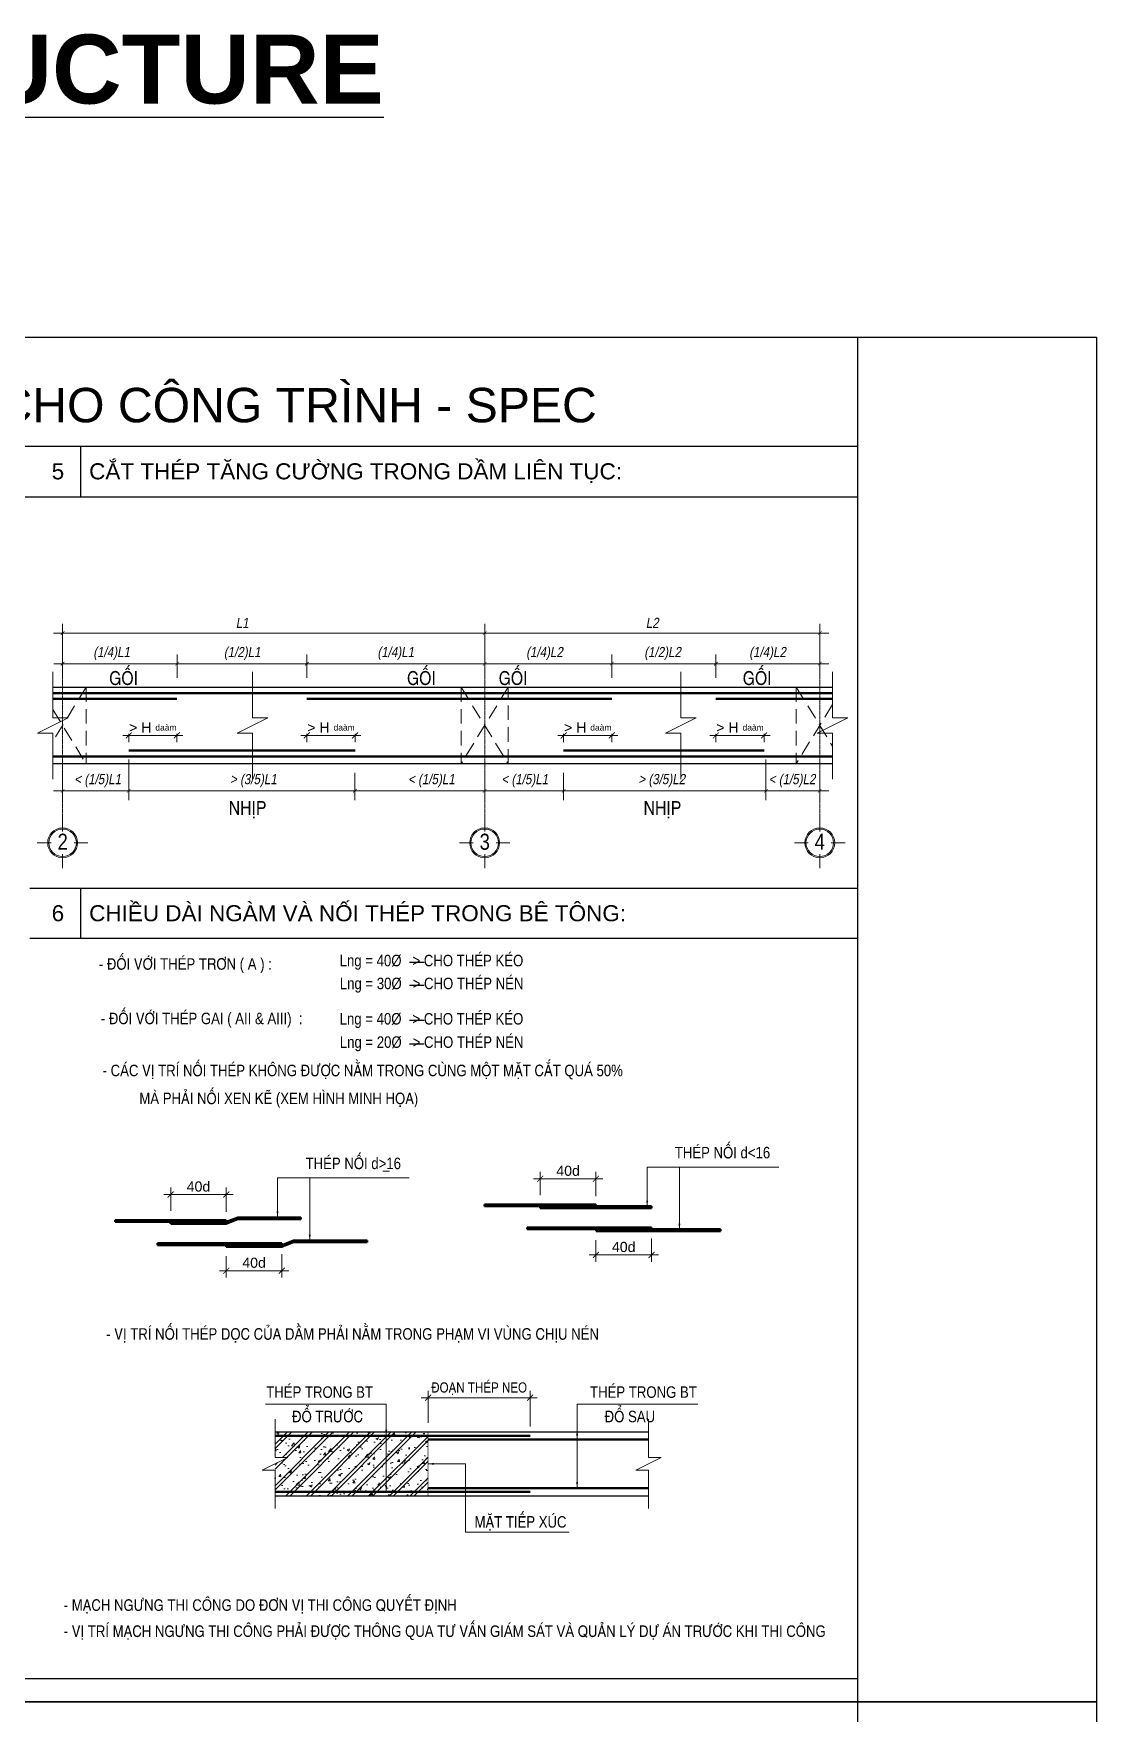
# Model space of a CAD drawing. Header units: millimetres. Extents: x 0 to 84000, y -29700 to 363007.
# Drawn here: x 18879 to 42000, y 326450 to 363007 of the extents above; entities that cross this region are included whole.
import ezdxf
from ezdxf.enums import TextEntityAlignment as Align

# ---------------------------------------------------------------- set-up
doc = ezdxf.new("R2010")
doc.units = ezdxf.units.MM
for name, pattern in [('CENTER', [50.8, 31.75, -6.35, 6.35, -6.35]), ('CENTERX2', [4, 2.5, -0.5, 0.5, -0.5]), ('DASHED', [19.05, 12.7, -6.35]), ('DASHED2', [0.375, 0.25, -0.125]), ('HIDDENX2', [19.05, 12.7, -6.35])]:
    doc.linetypes.add(name, pattern=pattern)
for name, color, linetype, lineweight in [('- Grid line', 8, 'CENTER', 13), ('- Text', 255, 'Continuous', 25), ('S-Blur line', 252, 'Continuous', 9), ('S-Border', 7, 'Continuous', 25), ('S-Dashed', 2, 'DASHED', 9), ('S-Dims', 9, 'Continuous', 13), ('S-Grid line', 8, 'CENTER', 9), ('S-Hatch', 251, 'Continuous', 9), ('S-Note', 9, 'Continuous', 13), ('S-Steel', 6, 'Continuous', 50), ('S-Text', 3, 'Continuous', 25)]:
    doc.layers.add(name, color=color, linetype=linetype, lineweight=lineweight)
doc.styles.add('B-Arial', font='arialbd.ttf')
doc.styles.add('B-Helve Condense', font='VNI-HelveB.TTF')
doc.styles.add('R-Arial', font='arial.ttf')
doc.styles.add('R-Helve Condense', font='VHELVCN.TTF')
doc.styles.add('STYLE2', font='VHELVCN.TTF', dxfattribs={"oblique": 10, "height": 2})
doc.styles.add('VNI-HELVE-CONDENSEN', font='VHELVCN.TTF')
doc.dimstyles.new('SC-DIM', dxfattribs={"dimscale": 0, "dimtxt": 2.2, "dimasz": 1.3, "dimexe": 1.5, "dimexo": 2, "dimgap": 0.6, "dimtad": 1, "dimdec": 0, "dimzin": 0, "dimdsep": 46, "dimtxsty": 'R-Arial', "dimblk": 'ARCHTICK', "dimcen": 0.5, "dimdle": 1.5, "dimclrd": 256, "dimclre": 256, "dimclrt": 3, "dimadec": 0, "dimazin": 0, "dimtfac": 1, "dimtdec": 0, "dimtix": 1, "dimtmove": 0, "dimatfit": 3, "dimfxl": 1, "dimtolj": 1, "dimtzin": 0, "dimlwd": -1, "dimlwe": -1, "dimarcsym": 0})

# ---------------------------------------------------------------- blocks, each defined once
blk = doc.blocks.new('_ArchTick')
at = {"color": 0, "linetype": 'ByBlock', "const_width": 0.15}
blk.add_lwpolyline([(-0.5, -0.5), (0.5, 0.5)], dxfattribs=at)
blk = doc.blocks.new('*D539')
at = {"layer": 'Defpoints', "color": 0, "ltscale": 300, "transparency": 16777216}
for p in [(21861, 337742), (21861, 337185), (23071, 337165)]:
    blk.add_point(p, dxfattribs=at)
at = {"layer": 'S-Dims', "ltscale": 300, "transparency": 16777216}
for p, q in [((21861, 337385), (21861, 337892)), ((23071, 337365), (23071, 337892)), ((23221, 337742), (21711, 337742))]:
    blk.add_line(p, q, dxfattribs=at)
at = {"layer": 'S-Dims', "ltscale": 300, "transparency": 16777216, "xscale": 130.0000008572267, "yscale": 130.0000008572267, "zscale": 130.0000008572267, "rotation": 180}
blk.add_blockref('_ArchTick', (21861, 337742), dxfattribs=at)
at = {"layer": 'S-Dims', "ltscale": 300, "transparency": 16777216, "xscale": 130.0000008572267, "yscale": 130.0000008572267, "zscale": 130.0000008572267}
blk.add_blockref('_ArchTick', (23071, 337742), dxfattribs=at)
at = {"layer": 'S-Dims', "color": 3, "ltscale": 300, "transparency": 16777216, "insert": (22466, 337915), "char_height": 220, "attachment_point": 5, "style": 'R-Arial'}
blk.add_mtext('\\A1;40d', dxfattribs=at)
blk = doc.blocks.new('*D540')
at = {"layer": 'Defpoints', "color": 0, "ltscale": 300, "transparency": 16777216}
for p in [(23071, 336602), (24281, 336642), (24281, 336085)]:
    blk.add_point(p, dxfattribs=at)
at = {"layer": 'S-Dims', "ltscale": 300, "transparency": 16777216}
for p, q in [((23071, 336402), (23071, 335935)), ((24281, 336442), (24281, 335935)), ((22921, 336085), (24431, 336085))]:
    blk.add_line(p, q, dxfattribs=at)
at = {"layer": 'S-Dims', "ltscale": 300, "transparency": 16777216, "xscale": 130.0000008572267, "yscale": 130.0000008572267, "zscale": 130.0000008572267, "rotation": 180}
blk.add_blockref('_ArchTick', (23071, 336085), dxfattribs=at)
at = {"layer": 'S-Dims', "ltscale": 300, "transparency": 16777216, "xscale": 130.0000008572267, "yscale": 130.0000008572267, "zscale": 130.0000008572267}
blk.add_blockref('_ArchTick', (24281, 336085), dxfattribs=at)
at = {"layer": 'S-Dims', "color": 3, "ltscale": 300, "transparency": 16777216, "insert": (23676, 336257), "char_height": 220, "attachment_point": 5, "style": 'R-Arial'}
blk.add_mtext('\\A1;40d', dxfattribs=at)
blk = doc.blocks.new('*D548')
at = {"layer": 'Defpoints', "color": 0, "ltscale": 300, "transparency": 16777216}
for p in [(29902, 338086), (29902, 337528), (31112, 337508)]:
    blk.add_point(p, dxfattribs=at)
at = {"layer": 'S-Dims', "ltscale": 300, "transparency": 16777216}
for p, q in [((29902, 337728), (29902, 338236)), ((31112, 337708), (31112, 338236)), ((31262, 338086), (29752, 338086))]:
    blk.add_line(p, q, dxfattribs=at)
at = {"layer": 'S-Dims', "ltscale": 300, "transparency": 16777216, "xscale": 130.0000008572267, "yscale": 130.0000008572267, "zscale": 130.0000008572267, "rotation": 180}
blk.add_blockref('_ArchTick', (29902, 338086), dxfattribs=at)
at = {"layer": 'S-Dims', "ltscale": 300, "transparency": 16777216, "xscale": 130.0000008572267, "yscale": 130.0000008572267, "zscale": 130.0000008572267}
blk.add_blockref('_ArchTick', (31112, 338086), dxfattribs=at)
at = {"layer": 'S-Dims', "color": 3, "ltscale": 300, "transparency": 16777216, "insert": (30507, 338258), "char_height": 220, "attachment_point": 5, "style": 'R-Arial'}
blk.add_mtext('\\A1;40d', dxfattribs=at)
blk = doc.blocks.new('*D549')
at = {"layer": 'Defpoints', "color": 0, "ltscale": 300, "transparency": 16777216}
for p in [(31112, 336946), (32322, 336986), (32322, 336428)]:
    blk.add_point(p, dxfattribs=at)
at = {"layer": 'S-Dims', "ltscale": 300, "transparency": 16777216}
for p, q in [((31112, 336746), (31112, 336278)), ((32322, 336786), (32322, 336278)), ((30962, 336428), (32472, 336428))]:
    blk.add_line(p, q, dxfattribs=at)
at = {"layer": 'S-Dims', "ltscale": 300, "transparency": 16777216, "xscale": 130.0000008572267, "yscale": 130.0000008572267, "zscale": 130.0000008572267, "rotation": 180}
blk.add_blockref('_ArchTick', (31112, 336428), dxfattribs=at)
at = {"layer": 'S-Dims', "ltscale": 300, "transparency": 16777216, "xscale": 130.0000008572267, "yscale": 130.0000008572267, "zscale": 130.0000008572267}
blk.add_blockref('_ArchTick', (32322, 336428), dxfattribs=at)
at = {"layer": 'S-Dims', "color": 3, "ltscale": 300, "transparency": 16777216, "insert": (31717, 336600), "char_height": 220, "attachment_point": 5, "style": 'R-Arial'}
blk.add_mtext('\\A1;40d', dxfattribs=at)
blk = doc.blocks.new('Grid symbol')
at = {"layer": '- Grid line', "color": 7, "linetype": 'Continuous', "ltscale": 100}
for points in [[(0, 250), (0, 550)], [(-250, 0), (-550, 0)], [(250, 0), (550, 0)], [(0, -250), (0, -550)]]:
    blk.add_lwpolyline(points, dxfattribs=at)
blk.add_circle((0, 0), 325, dxfattribs=at)
at = {"layer": '- Grid line', "color": 32, "linetype": 'Continuous', "ltscale": 100}
blk.add_circle((0, 0), 300, dxfattribs=at)
at = {"layer": '- Grid line', "color": 3, "style": 'R-Helve Condense', "flags": 4}
blk.add_attdef('A', text='', height=350, dxfattribs=at).set_placement((1, 24), align=Align.MIDDLE_CENTER)
blk = doc.blocks.new('*D550')
at = {"layer": 'Defpoints', "color": 0, "ltscale": 100, "transparency": 16777216}
for p in [(29683, 333321), (27460, 332576), (29683, 332492)]:
    blk.add_point(p, dxfattribs=at)
at = {"layer": 'S-Dims', "ltscale": 100, "transparency": 16777216}
for p, q in [((27460, 332776), (27460, 333471)), ((29683, 332692), (29683, 333471)), ((27310, 333321), (29833, 333321))]:
    blk.add_line(p, q, dxfattribs=at)
at = {"layer": 'S-Dims', "ltscale": 100, "transparency": 16777216, "xscale": 130.0000008572267, "yscale": 130.0000008572267, "zscale": 130.0000008572267, "rotation": 180}
blk.add_blockref('_ArchTick', (27460, 333321), dxfattribs=at)
at = {"layer": 'S-Dims', "ltscale": 100, "transparency": 16777216, "xscale": 130.0000008572267, "yscale": 130.0000008572267, "zscale": 130.0000008572267}
blk.add_blockref('_ArchTick', (29683, 333321), dxfattribs=at)
at = {"layer": 'S-Dims', "color": 3, "ltscale": 100, "transparency": 16777216, "insert": (28572, 333516), "char_height": 220, "attachment_point": 5, "style": 'R-Helve Condense'}
blk.add_mtext('\\A1;ÑOAÏN THEÙP NEO', dxfattribs=at)
blk = doc.blocks.new('*D551')
at = {"layer": 'Defpoints', "color": 0, "ltscale": 100, "transparency": 16777216}
for p in [(20948, 347970), (21995, 347970), (21995, 347734)]:
    blk.add_point(p, dxfattribs=at)
at = {"layer": 'S-Dims', "ltscale": 100, "transparency": 16777216}
for p, q in [((20948, 347734), (20818, 347734)), ((20948, 347770), (20948, 347584)), ((20948, 347734), (21995, 347734)), ((21995, 347770), (21995, 347584)), ((21995, 347734), (22125, 347734))]:
    blk.add_line(p, q, dxfattribs=at)
at = {"layer": 'S-Dims', "ltscale": 100, "transparency": 16777216, "xscale": 130.0000008572267, "yscale": 130.0000008572267, "zscale": 130.0000008572267}
blk.add_blockref('_ArchTick', (20948, 347734), dxfattribs=at)
at = {"layer": 'S-Dims', "ltscale": 100, "transparency": 16777216, "xscale": 130.0000008572267, "yscale": 130.0000008572267, "zscale": 130.0000008572267, "rotation": 180}
blk.add_blockref('_ArchTick', (21995, 347734), dxfattribs=at)
at = {"layer": 'S-Dims', "color": 3, "ltscale": 100, "transparency": 16777216, "insert": (21472, 347905), "char_height": 220, "attachment_point": 5, "style": 'R-Arial'}
blk.add_mtext('\\A1;> H {\\H0.6x;daàm}', dxfattribs=at)
blk = doc.blocks.new('*D552')
at = {"layer": 'Defpoints', "color": 0, "ltscale": 100, "transparency": 16777216}
for p in [(24824, 347970), (25871, 347970), (25871, 347734)]:
    blk.add_point(p, dxfattribs=at)
at = {"layer": 'S-Dims', "ltscale": 100, "transparency": 16777216}
for p, q in [((24824, 347734), (24694, 347734)), ((24824, 347770), (24824, 347584)), ((24824, 347734), (25871, 347734)), ((25871, 347770), (25871, 347584)), ((25871, 347734), (26001, 347734))]:
    blk.add_line(p, q, dxfattribs=at)
at = {"layer": 'S-Dims', "ltscale": 100, "transparency": 16777216, "xscale": 130.0000008572267, "yscale": 130.0000008572267, "zscale": 130.0000008572267}
blk.add_blockref('_ArchTick', (24824, 347734), dxfattribs=at)
at = {"layer": 'S-Dims', "ltscale": 100, "transparency": 16777216, "xscale": 130.0000008572267, "yscale": 130.0000008572267, "zscale": 130.0000008572267, "rotation": 180}
blk.add_blockref('_ArchTick', (25871, 347734), dxfattribs=at)
at = {"layer": 'S-Dims', "color": 3, "ltscale": 100, "transparency": 16777216, "insert": (25348, 347905), "char_height": 220, "attachment_point": 5, "style": 'R-Arial'}
blk.add_mtext('\\A1;> H {\\H0.6x;daàm}', dxfattribs=at)
blk = doc.blocks.new('*D553')
at = {"layer": 'Defpoints', "color": 0, "ltscale": 100, "transparency": 16777216}
for p in [(33723, 347970), (34770, 347970), (34770, 347734)]:
    blk.add_point(p, dxfattribs=at)
at = {"layer": 'S-Dims', "ltscale": 100, "transparency": 16777216}
for p, q in [((33723, 347734), (33593, 347734)), ((33723, 347770), (33723, 347584)), ((33723, 347734), (34770, 347734)), ((34770, 347770), (34770, 347584)), ((34770, 347734), (34900, 347734))]:
    blk.add_line(p, q, dxfattribs=at)
at = {"layer": 'S-Dims', "ltscale": 100, "transparency": 16777216, "xscale": 130.0000008572267, "yscale": 130.0000008572267, "zscale": 130.0000008572267}
blk.add_blockref('_ArchTick', (33723, 347734), dxfattribs=at)
at = {"layer": 'S-Dims', "ltscale": 100, "transparency": 16777216, "xscale": 130.0000008572267, "yscale": 130.0000008572267, "zscale": 130.0000008572267, "rotation": 180}
blk.add_blockref('_ArchTick', (34770, 347734), dxfattribs=at)
at = {"layer": 'S-Dims', "color": 3, "ltscale": 100, "transparency": 16777216, "insert": (34246, 347905), "char_height": 220, "attachment_point": 5, "style": 'R-Arial'}
blk.add_mtext('\\A1;> H {\\H0.6x;daàm}', dxfattribs=at)
blk = doc.blocks.new('*D554')
at = {"layer": 'Defpoints', "color": 0, "ltscale": 100, "transparency": 16777216}
for p in [(30410, 347970), (31457, 347970), (31457, 347734)]:
    blk.add_point(p, dxfattribs=at)
at = {"layer": 'S-Dims', "ltscale": 100, "transparency": 16777216}
for p, q in [((30410, 347734), (30280, 347734)), ((30410, 347770), (30410, 347584)), ((30410, 347734), (31457, 347734)), ((31457, 347770), (31457, 347584)), ((31457, 347734), (31587, 347734))]:
    blk.add_line(p, q, dxfattribs=at)
at = {"layer": 'S-Dims', "ltscale": 100, "transparency": 16777216, "xscale": 130.0000008572267, "yscale": 130.0000008572267, "zscale": 130.0000008572267}
blk.add_blockref('_ArchTick', (30410, 347734), dxfattribs=at)
at = {"layer": 'S-Dims', "ltscale": 100, "transparency": 16777216, "xscale": 130.0000008572267, "yscale": 130.0000008572267, "zscale": 130.0000008572267, "rotation": 180}
blk.add_blockref('_ArchTick', (31457, 347734), dxfattribs=at)
at = {"layer": 'S-Dims', "color": 3, "ltscale": 100, "transparency": 16777216, "insert": (30934, 347905), "char_height": 220, "attachment_point": 5, "style": 'R-Arial'}
blk.add_mtext('\\A1;> H {\\H0.6x;daàm}', dxfattribs=at)

msp = doc.modelspace()

# ---------------------------------------------------------------- hatches: boundary and pattern name
at = {"layer": 'S-Hatch'}
h = msp.add_hatch(dxfattribs=at)
h.set_pattern_fill('BT-01', color=256, scale=75, style=0, pattern_type=2)
h.set_pattern_definition([(50, (7058417.27, 1466232.62), (537.945137, -47.0641), [56.25, -618.75]), (355, (7058417.27, 1466232.6), (-104.0635, 564.1441), [45, -495]), (100.4514, (7058462.1, 1466228.7), (433.882036, 517.079657), [47.805142, -525.856584]), (46.1842, (7058417.3, 1466382.6), (800.430786, -124.13926), [84.375, -928.125]), (96.6356, (7058484, 1466372.3), (700.99703, 730.5884), [71.70772, -788.78475]), (351.1842, (7058417.3, 1466382.6), (700.99646, 730.58895), [67.5, -742.5]), (21, (7058492.27, 1466345.12), (447.68029, -301.964168), [56.25, -618.75]), (326, (7058492.27, 1466345.1), (182.4865, 543.862534), [45, -495]), (71.4514, (7058529.6, 1466319.96), (630.16697, 241.897873), [47.805143, -525.856584]), (37.5, (7058417.27, 1466232.62), (9.1198915, 249.6703904), [0, -489, 0, -502.5, 0, -496.875]), (7.5, (7058417.27, 1466232.62), (197.302153, 295.808784), [0, -286.5, 0, -477.75, 0, -189.375]), (327.5, (7058250.02, 1466232.62), (400.366827, -16.916154), [0, -187.5, 0, -585, 0, -776.25]), (317.5, (7058175.02, 1466232.62), (437.389627, 75.078737), [0, -243.75, 0, -388.5, 0, -551.25]), (45, (7058417.27, 1466232.62), (-225.390287, 225.390287), []), (45, (7058417.27, 1466324.5), (-225.390287, 225.390287), [])])
h.paths.add_polyline_path([(24409.7, 332020), (24131.9, 331881.1), (24131.9, 331186.7), (27460.5, 331186.7), (27460.5, 332575.6), (24131.9, 332575.6), (24131.9, 332020)])

# ---------------------------------------------------------------- linework, layer by layer
at = {"layer": 'Defpoints'}
for points in [[(42000, 356400), (42000, 326700), (0, 326700), (0, 356400)], [(42000, 326700), (42000, 297000), (0, 297000), (0, 326700)]]:
    msp.add_lwpolyline(points, close=True, dxfattribs=at)
msp.add_lwpolyline([(36800, 356400), (36800, 237600)], dxfattribs=at)
at = {"layer": 'S-Blur line', "ltscale": 100}
for points in [[(19296.6, 346784.6), (19296.6, 347784.6), (18963.3, 347784.6), (19629.9, 348117.9), (19296.6, 348117.9), (19296.6, 349117.9)], [(23643.1, 346784.6), (23643.1, 347784.6), (23309.8, 347784.6), (23976.4, 348117.9), (23643.1, 348117.9), (23643.1, 349117.9)], [(32960.6, 346784.6), (32960.6, 347784.6), (32627.3, 347784.6), (33293.9, 348117.9), (32960.6, 348117.9), (32960.6, 349117.9)], [(36259.3, 346784.6), (36259.3, 347784.6), (35926, 347784.6), (36592.7, 348117.9), (36259.3, 348117.9), (36259.3, 349117.9)], [(24131.9, 330908.9), (24131.9, 331742.2), (23854.1, 331742.2), (24409.7, 332020), (24131.9, 332020), (24131.9, 332853.3)], [(32255, 330908.9), (32255, 331742.2), (31977.2, 331742.2), (32532.7, 332020), (32255, 332020), (32255, 332853.3)]]:
    msp.add_lwpolyline(points, dxfattribs=at)
at = {"layer": 'S-Border', "linetype": 'ByBlock', "ltscale": 0.2}
for p, q in [((19898, 354029.5), (19898, 352929.5)), ((19296.6, 348784.5), (36259.3, 348784.5)), ((36259.3, 347117.9), (19296.6, 347117.9)), ((19898, 344412.2), (19898, 343312.2))]:
    msp.add_line(p, q, dxfattribs=at)
at = {"layer": 'S-Border', "ltscale": 300}
msp.add_line((36800, 343312.2), (18798, 343312.2), dxfattribs=at)
at = {"layer": 'S-Border'}
for p, q in [((24131.9, 332575.6), (32255, 332575.6)), ((24131.9, 331186.7), (32255, 331186.7))]:
    msp.add_line(p, q, dxfattribs=at)
at = {"layer": 'S-Border', "ltscale": 300}
msp.add_lwpolyline([(1000, 354029.5), (36800, 354029.5), (36800, 327200), (1000, 327200)], close=True, dxfattribs=at)
for points in [[(1000, 352929.5), (36800, 352929.5)], [(18798, 344412.2), (36800, 344412.2)]]:
    msp.add_lwpolyline(points, dxfattribs=at)
at = {"layer": 'S-Dashed', "ltscale": 25}
for p, q in [((20020.9, 348784.5), (19296.6, 347603.6)), ((20020.9, 348784.5), (20020.9, 347117.9)), ((28181, 348784.5), (28181, 347117.9)), ((28181, 348784.5), (29203.1, 347117.9)), ((29203.1, 348784.5), (28181, 347117.9)), ((29203.1, 347117.9), (29203.1, 348784.5)), ((35471, 348784.5), (35471, 347117.9)), ((35471, 348784.5), (36259.3, 347499.1)), ((36259.3, 348403.3), (35471, 347117.9)), ((19296.6, 348298.8), (20020.9, 347117.9))]:
    msp.add_line(p, q, dxfattribs=at)
at = {"layer": 'S-Dims', "color": 9, "linetype": 'ByBlock', "ltscale": 0.2, "transparency": 16777216}
for p, q in [((19309.8, 349960.9), (28892, 349960.9)), ((19509.8, 348984.5), (19509.8, 350160.9)), ((28492, 349960.9), (36182.1, 349960.9)), ((28692, 348984.5), (28692, 350160.9)), ((28692, 348984.5), (28692, 350160.9)), ((35982.1, 348984.5), (35982.1, 350160.9)), ((19509.8, 348984.5), (19509.8, 349494)), ((22002.8, 348984.5), (22002.8, 349494)), ((22002.8, 348984.5), (22002.8, 349494)), ((24824.2, 348984.5), (24824.2, 349494)), ((24824.2, 348984.5), (24824.2, 349494)), ((28692, 348984.5), (28692, 349494)), ((28692, 348984.5), (28692, 349494)), ((31456.9, 348984.5), (31456.9, 349494)), ((33722.8, 348984.5), (33722.8, 349494)), ((33722.8, 348984.5), (33722.8, 349494)), ((35982.1, 348984.5), (35982.1, 349494)), ((19317.5, 349294), (22202.8, 349294)), ((21802.8, 349294), (25031.9, 349294)), ((24624.2, 349294), (28892, 349294)), ((28492, 349294), (31656.9, 349294)), ((31256.9, 349294), (33922.8, 349294)), ((33522.8, 349294), (36182.1, 349294)), ((20948.3, 347207.9), (20948.3, 346328)), ((34812.2, 347207.9), (34812.2, 346328)), ((19509.8, 346917.9), (19509.8, 346328)), ((20948.3, 346917.9), (20948.3, 346328)), ((25868.6, 346917.9), (25868.6, 346328)), ((25868.6, 346917.9), (25868.6, 346328)), ((28692, 346917.9), (28692, 346328)), ((28692, 346917.9), (28692, 346328)), ((30410.1, 346917.9), (30410.1, 346328)), ((30410.1, 346917.9), (30410.1, 346328)), ((34812.2, 346917.9), (34812.2, 346328)), ((35982.1, 346917.9), (35982.1, 346328)), ((19309.8, 346528), (21148.3, 346528)), ((20748.3, 346528), (26068.6, 346528)), ((25668.6, 346528), (28892, 346528)), ((28492, 346528), (30387.7, 346528)), ((29987.7, 346528), (35012.2, 346528)), ((34612.2, 346528), (36182.1, 346528))]:
    msp.add_line(p, q, dxfattribs=at)
at = {"layer": 'S-Grid line', "linetype": 'CENTERX2'}
for p, q in [((19509.8, 349666.6), (19509.8, 345946.3)), ((28692, 349666.6), (28692, 345946.3)), ((35982.1, 349666.6), (35982.1, 345946.3))]:
    msp.add_line(p, q, dxfattribs=at)
at = {"layer": 'S-Grid line', "linetype": 'DASHED2', "ltscale": 3}
for p, q in [((19296.6, 348784.5), (20020.9, 348784.5)), ((29203.1, 348784.5), (28181, 348784.5)), ((36259.3, 348784.5), (35471, 348784.5)), ((20020.9, 347117.9), (19296.6, 347117.9)), ((28181, 347117.9), (29203.1, 347117.9)), ((35471, 347117.9), (36259.3, 347117.9))]:
    msp.add_line(p, q, dxfattribs=at)
at = {"layer": 'S-Note'}
for p, q in [((32927.8, 336975.6), (32927.8, 338340)), ((24886.6, 336741), (24886.6, 338105.3))]:
    msp.add_line(p, q, dxfattribs=at)
at = {"layer": 'S-Note', "ltscale": 100}
msp.add_line((28278.1, 330391.1), (30529.2, 330391.1), dxfattribs=at)
at = {"layer": 'S-Steel', "linetype": 'ByBlock', "ltscale": 0.2}
for p, q in [((19296.6, 348656.5), (36259.3, 348656.5)), ((19296.6, 348531.3), (21995.1, 348531.3)), ((24824.2, 348531.3), (31456.9, 348531.3)), ((36259.3, 348531.3), (33722.8, 348531.3)), ((20948.3, 347407.9), (25871, 347407.9)), ((30410.1, 347407.9), (34769.5, 347407.9)), ((19296.6, 347277.4), (36259.3, 347277.4))]:
    msp.add_line(p, q, dxfattribs=at)
at = {"layer": 'S-Steel', "ltscale": 25}
for p, q in [((28691.7, 337528.2), (31111.8, 337528.2)), ((28691.7, 337488.2), (31111.8, 337488.2)), ((29901.7, 337488.2), (32321.8, 337488.2)), ((29901.7, 337448.2), (32321.8, 337448.2)), ((20650.5, 337184.9), (23070.6, 337184.9)), ((20650.5, 337144.9), (23070.6, 337144.9)), ((21860.6, 337104.9), (21860.6, 337144.9)), ((21860.8, 337144.9), (23070.6, 337144.9)), ((21860.8, 337104.9), (23070.6, 337104.9)), ((23070.6, 337144.9), (23320.6, 337244.9)), ((23070.6, 337104.9), (23320.6, 337204.9)), ((23070.6, 337184.9), (23070.6, 337144.9)), ((23320.6, 337244.9), (24693.8, 337244.9)), ((23320.6, 337204.9), (24693.8, 337204.9)), ((24280.6, 336642.4), (24530.6, 336742.4)), ((24530.6, 336702.4), (24280.6, 336602.4)), ((24530.6, 336742.4), (26134.6, 336742.4)), ((24530.6, 336702.4), (26134.6, 336702.4)), ((29614.7, 337025.7), (32321.8, 337025.7)), ((29614.7, 336985.7), (32321.8, 336985.7)), ((31114.6, 336985.7), (33821.6, 336985.7)), ((31114.6, 336945.7), (33821.6, 336945.7)), ((21573.6, 336682.4), (24280.6, 336682.4)), ((21573.6, 336642.4), (24280.6, 336642.4)), ((23070.6, 336602.4), (23070.6, 336642.4)), ((23070.8, 336642.4), (24280.6, 336642.4)), ((23070.8, 336602.4), (24280.6, 336602.4)), ((24280.6, 336682.4), (24280.6, 336642.4))]:
    msp.add_line(p, q, dxfattribs=at)
at = {"layer": 'S-Steel', "color": 6}
for p, q in [((24131.9, 332492.2), (29682.7, 332492.2)), ((24131.9, 331270), (29682.7, 331270))]:
    msp.add_line(p, q, dxfattribs=at)
at = {"layer": 'S-Steel', "color": 6, "linetype": 'HIDDENX2'}
for p, q in [((27460.5, 332408.9), (32255, 332408.9)), ((27460.5, 331353.3), (32255, 331353.3))]:
    msp.add_line(p, q, dxfattribs=at)
at = {"layer": 'S-Steel', "ltscale": 300}
for points in [[(28691.7, 337528.2), (28691.7, 337488.2)], [(29901.7, 337488.2), (29901.7, 337448.2)], [(31111.8, 337528.2), (31111.8, 337488.2)], [(32321.8, 337488.2), (32321.8, 337448.2)], [(20650.5, 337144.9), (20650.5, 337184.9)], [(24693.8, 337244.9), (24693.8, 337204.9)], [(26134.6, 336742.4), (26134.6, 336702.4)], [(29614.7, 337025.7), (29614.7, 336985.7)], [(31114.6, 336985.7), (31114.6, 336945.7)], [(32321.8, 337025.7), (32321.8, 336985.7)], [(33821.6, 336985.7), (33821.6, 336945.7)], [(21573.6, 336642.4), (21573.6, 336682.4)]]:
    msp.add_lwpolyline(points, dxfattribs=at)
at = {"layer": 'S-Steel', "color": 6, "const_width": 13.9}
msp.add_lwpolyline([(27460.5, 332575.6), (27460.5, 331186.7)], dxfattribs=at)
at = {"layer": 'S-Text'}
for p, q in [((27373.3, 342794), (27057.6, 342794)), ((27373.3, 342290), (27057.6, 342290)), ((27373.3, 341526.3), (27057.6, 341526.3)), ((27373.3, 341013.7), (27057.6, 341013.7))]:
    msp.add_line(p, q, dxfattribs=at)
at = {"layer": 'S-Text', "ltscale": 100, "const_width": 20}
msp.add_lwpolyline([(26474.6, 338253.2), (26628.3, 338253.2)], dxfattribs=at)

# ---------------------------------------------------------------- block references
at = {"layer": 'S-Border'}
ref = msp.add_blockref('Grid symbol', (19509.8, 345396.3), dxfattribs=at)
ref.add_attrib('A', '2', dxfattribs={"layer": 'S-Grid line', "color": 3, "height": 350, "style": 'R-Helve Condense'}).set_placement((19510.8, 345420.1), align=Align.MIDDLE_CENTER)
ref = msp.add_blockref('Grid symbol', (28692, 345396.3), dxfattribs=at)
ref.add_attrib('A', '3', dxfattribs={"layer": 'S-Grid line', "color": 3, "height": 350, "style": 'R-Helve Condense'}).set_placement((28693.1, 345420.1), align=Align.MIDDLE_CENTER)
ref = msp.add_blockref('Grid symbol', (35982.1, 345396.3), dxfattribs=at)
ref.add_attrib('A', '4', dxfattribs={"layer": 'S-Grid line', "color": 3, "height": 350, "style": 'R-Helve Condense'}).set_placement((35983.1, 345420.1), align=Align.MIDDLE_CENTER)
at = {"layer": 'S-Dims', "color": 9, "linetype": 'ByBlock', "ltscale": 0.2, "xscale": 79.99999999999993, "yscale": 79.99999999999993, "zscale": 79.99999999999993, "rotation": 180}
for p in [(19509.8, 349960.9), (28692, 349960.9), (19509.8, 349294), (22002.8, 349294), (28692, 349294), (31456.9, 349294), (33722.8, 349294), (19509.8, 346528), (20948.3, 346528), (25868.6, 346528), (28692, 346528), (30410.1, 346528), (34812.2, 346528)]:
    msp.add_blockref('_ArchTick', p, dxfattribs=at)
at = {"layer": 'S-Dims', "color": 9, "linetype": 'ByBlock', "ltscale": 0.2, "xscale": 79.99999999999993, "yscale": 79.99999999999993, "zscale": 79.99999999999993}
for p in [(28692, 349960.9), (35982.1, 349960.9), (22002.8, 349294), (24824.6, 349294), (28692, 349294), (31456.9, 349294), (33722.8, 349294), (35982.1, 349294), (20948.3, 346528), (25868.6, 346528), (28692, 346528), (30410.1, 346528), (34812.2, 346528), (35982.1, 346528)]:
    msp.add_blockref('_ArchTick', p, dxfattribs=at)

# ---------------------------------------------------------------- texts
at = {"layer": '- Text', "style": 'B-Arial'}
msp.add_text('%%USTRUCTURE', height=1500, dxfattribs=at).set_placement((13576.8, 361485.1))
at = {"layer": 'S-Text'}
for s, height, style, p in [('CHÆ DAÃN KYÕ THUAÄT CHO COÂNG TRÌNH - SPEC ', 750, 'B-Helve Condense', (8024.2, 354547.4)), ('5    CAÉT THEÙP TAÊNG CÖÔØNG TRONG DAÀM LIEÂN TUÏC:', 350, 'B-Helve Condense', (19272.2, 353306.5)), ('6    CHIEÀU DAØI NGAØM VAØ NOÁI THEÙP TRONG BEÂ TOÂNG:', 350, 'B-Helve Condense', (19272.2, 343689.2)), ('- ÑOÁI VÔÙI THEÙP TRÔN ( A ) :', 250, 'VNI-HELVE-CONDENSEN', (20297.9, 342635.5)), ('Lng = 40þ   > CHO THEÙP KEÙO', 250, 'VNI-HELVE-CONDENSEN', (25537.1, 342709.7)), ('Lng = 30þ   > CHO THEÙP NEÙN', 250, 'VNI-HELVE-CONDENSEN', (25540.7, 342211.1)), ('- ÑOÁI VÔÙI THEÙP GAI ( AII & AIII)  :', 250, 'VNI-HELVE-CONDENSEN', (20341.3, 341449.7)), ('Lng = 40þ   > CHO THEÙP KEÙO', 250, 'VNI-HELVE-CONDENSEN', (25537.1, 341442)), ('Lng = 20þ   > CHO THEÙP NEÙN', 250, 'VNI-HELVE-CONDENSEN', (25540.7, 340934.7)), ('- CAÙC VÒ TRÍ NOÁI THEÙP KHOÂNG ÑÖÔÏC NAÈM TRONG CUØNG MOÄT MAËT CAÉT QUAÙ 50%%%', 250, 'VNI-HELVE-CONDENSEN', (20379.8, 340317)), ('MAØ PHAÛI NOÁI XEN KEÕ (XEM HÌNH MINH HOÏA)', 250, 'VNI-HELVE-CONDENSEN', (21179.1, 339709)), ('THEÙP NOÁI d<16', 250, 'VNI-HELVE-CONDENSEN', (32827.7, 338529.6)), ('THEÙP NOÁI d>16', 250, 'VNI-HELVE-CONDENSEN', (24795.2, 338295)), ('- VÒ TRÍ NOÁI THEÙP DOÏC CUÛA DAÀM PHAÛI NAÈM TRONG PHAÏM VI VUØNG CHÒU NEÙN', 250, 'VNI-HELVE-CONDENSEN', (20457.7, 334583.4)), ('THEÙP TRONG BT', 250, 'VNI-HELVE-CONDENSEN', (23939.1, 333318)), ('THEÙP TRONG BT', 250, 'VNI-HELVE-CONDENSEN', (30984.3, 333318)), ('ÑOÅ TRÖÔÙC', 250, 'VNI-HELVE-CONDENSEN', (24502.3, 332786.3)), ('ÑOÅ SAU', 250, 'VNI-HELVE-CONDENSEN', (31303.1, 332786.3)), ('MAËT TIEÁP XUÙC', 250, 'VNI-HELVE-CONDENSEN', (28471.7, 330493)), ('- MAÏCH NGÖNG THI COÂNG DO ÑÔN VÒ THI COÂNG QUYEÁT ÑÒNH ', 250, 'VNI-HELVE-CONDENSEN', (19533.5, 328682.7)), ('- VÒ TRÍ MAÏCH NGÖNG THI COÂNG PHAÛI ÑÖÔÏC THOÂNG QUA TÖ VAÁN GIAÙM SAÙT VAØ QUAÛN LYÙ DÖÏ AÙN TRÖÔÙC KHI THI COÂNG', 250, 'VNI-HELVE-CONDENSEN', (19533.5, 328114.8))]:
    msp.add_text(s, height=height, dxfattribs=dict(at, style=style)).set_placement(p)
at = {"layer": 'S-Text', "style": 'VNI-HELVE-CONDENSEN'}
for s, p in [('GOÁI', (20835.7, 348832.7)), ('GOÁI', (27314.7, 348832.7)), ('GOÁI', (29309.7, 348832.7)), ('GOÁI', (34619.5, 348832.7)), ('NHÒP', (23534.3, 346004.3)), ('NHÒP', (32559.3, 346004.3))]:
    msp.add_text(s, height=300, dxfattribs=at).set_placement(p, align=Align.CENTER)
at = {"layer": 'S-Text', "linetype": 'ByBlock', "ltscale": 0.2, "transparency": 16777216, "char_height": 220, "attachment_point": 5, "style": 'STYLE2'}
for s, insert in [('\\A1;L1', (23417.4, 350182.6)), ('\\A1;L2', (32337.1, 350182.6)), ('\\A1;(1/4)L1', (20576.5, 349515.7)), ('\\A1;(1/2)L1', (23417.4, 349515.7)), ('\\A1;(1/4)L1', (26758.1, 349515.7)), ('\\A1;(1/4)L2', (29994.3, 349515.7)), ('\\A1;(1/2)L2', (32562.8, 349515.7)), ('\\A1;(1/4)L2', (34846.5, 349515.7)), ('\\A1;< (1/5)L1', (20273.6, 346749.6)), ('\\A1;> (3/5)L1', (23661.6, 346749.6)), ('\\A1;< (1/5)L1', (27533.5, 346749.6)), ('\\A1;< (1/5)L1', (29565.7, 346749.6)), ('\\A1;> (3/5)L2', (32546.7, 346749.6)), ('\\A1;< (1/5)L2', (35380.7, 346749.6))]:
    msp.add_mtext(s, dxfattribs=dict(at, insert=insert))

# ---------------------------------------------------------------- dimensions: what is measured, and where the dimension line sits
at = {"layer": 'S-Dims', "ltscale": 100}
for base, p1, p2, text, override, picture, middle in [((21995.1, 347733.9), (20948.3, 347969.6), (21995.1, 347969.6), '> H {\\H0.6x;daàm}', {"dimscale": 100.000001}, '*D551', (21471.7, 347904.9)), ((25871, 347733.9), (24824.2, 347969.6), (25871, 347969.6), '> H {\\H0.6x;daàm}', {"dimscale": 100.000001}, '*D552', (25347.6, 347904.9)), ((31456.9, 347733.9), (30410.1, 347969.6), (31456.9, 347969.6), '> H {\\H0.6x;daàm}', {"dimscale": 100.000001}, '*D554', (30933.5, 347904.9)), ((34769.5, 347733.9), (33722.8, 347969.6), (34769.5, 347969.6), '> H {\\H0.6x;daàm}', {"dimscale": 100.000001}, '*D553', (34246.2, 347904.9)), ((29682.7, 333320.5), (27460.5, 332575.6), (29682.7, 332492.2), 'ÑOAÏN THEÙP NEO', {"dimscale": 100.000001, "dimtxsty": 'R-Helve Condense'}, '*D550', (28571.6, 333515.6))]:
    dim = msp.add_linear_dim(base=base, p1=p1, p2=p2, text=text, dimstyle='SC-DIM', override=override, dxfattribs=at)
    dim.commit()
    dim.dimension.update_dxf_attribs({"geometry": picture, "text_midpoint": middle})
at = {"layer": 'S-Dims', "ltscale": 300}
for base, p1, p2, picture, middle in [((29901.7, 338085.7), (31111.8, 337508.2), (29901.7, 337528.2), '*D548', (30506.8, 338258)), ((21860.6, 337742.4), (23070.6, 337164.9), (21860.6, 337184.9), '*D539', (22465.6, 337914.7)), ((32321.8, 336427.9), (31111.8, 336945.7), (32321.8, 336985.7), '*D549', (31716.8, 336600.2)), ((24280.6, 336084.6), (23070.6, 336602.4), (24280.6, 336642.4), '*D540', (23675.6, 336256.9))]:
    dim = msp.add_linear_dim(base=base, p1=p1, p2=p2, text='40d', dimstyle='SC-DIM', override={"dimscale": 100.000001}, dxfattribs=at)
    dim.commit()
    dim.dimension.update_dxf_attribs({"geometry": picture, "text_midpoint": middle})

# ---------------------------------------------------------------- leaders
at = {"layer": 'S-Note', "ltscale": 300}
for points in [[(32226.6, 337479.6), (32226.6, 338340), (34392.1, 338340)], [(32927.8, 336975.6), (32927.8, 338340), (35093.3, 338340)], [(24185.4, 337244.9), (24185.4, 338105.3), (26350.9, 338105.3)], [(24886.6, 336741), (24886.6, 338105.3), (27052.1, 338105.3)]]:
    msp.add_leader(points, dimstyle='SC-DIM', override={"dimscale": 100.000001}, dxfattribs=at)
at = {"layer": 'S-Note', "ltscale": 100}
for points in [[(26550.5, 331270), (26550.5, 333178.6), (23922.5, 333178.6)], [(26550.5, 332492.2), (26550.5, 333178.6)], [(30702.9, 331353.3), (30702.9, 333178.6), (33330.9, 333178.6)], [(30702.9, 332408.9), (30702.9, 333178.6)], [(27460.5, 331881.1), (28278.1, 331881.1), (28278.1, 330391.1)]]:
    msp.add_leader(points, dimstyle='SC-DIM', override={"dimscale": 100.000001}, dxfattribs=at)

doc.saveas('drawing.dxf')
